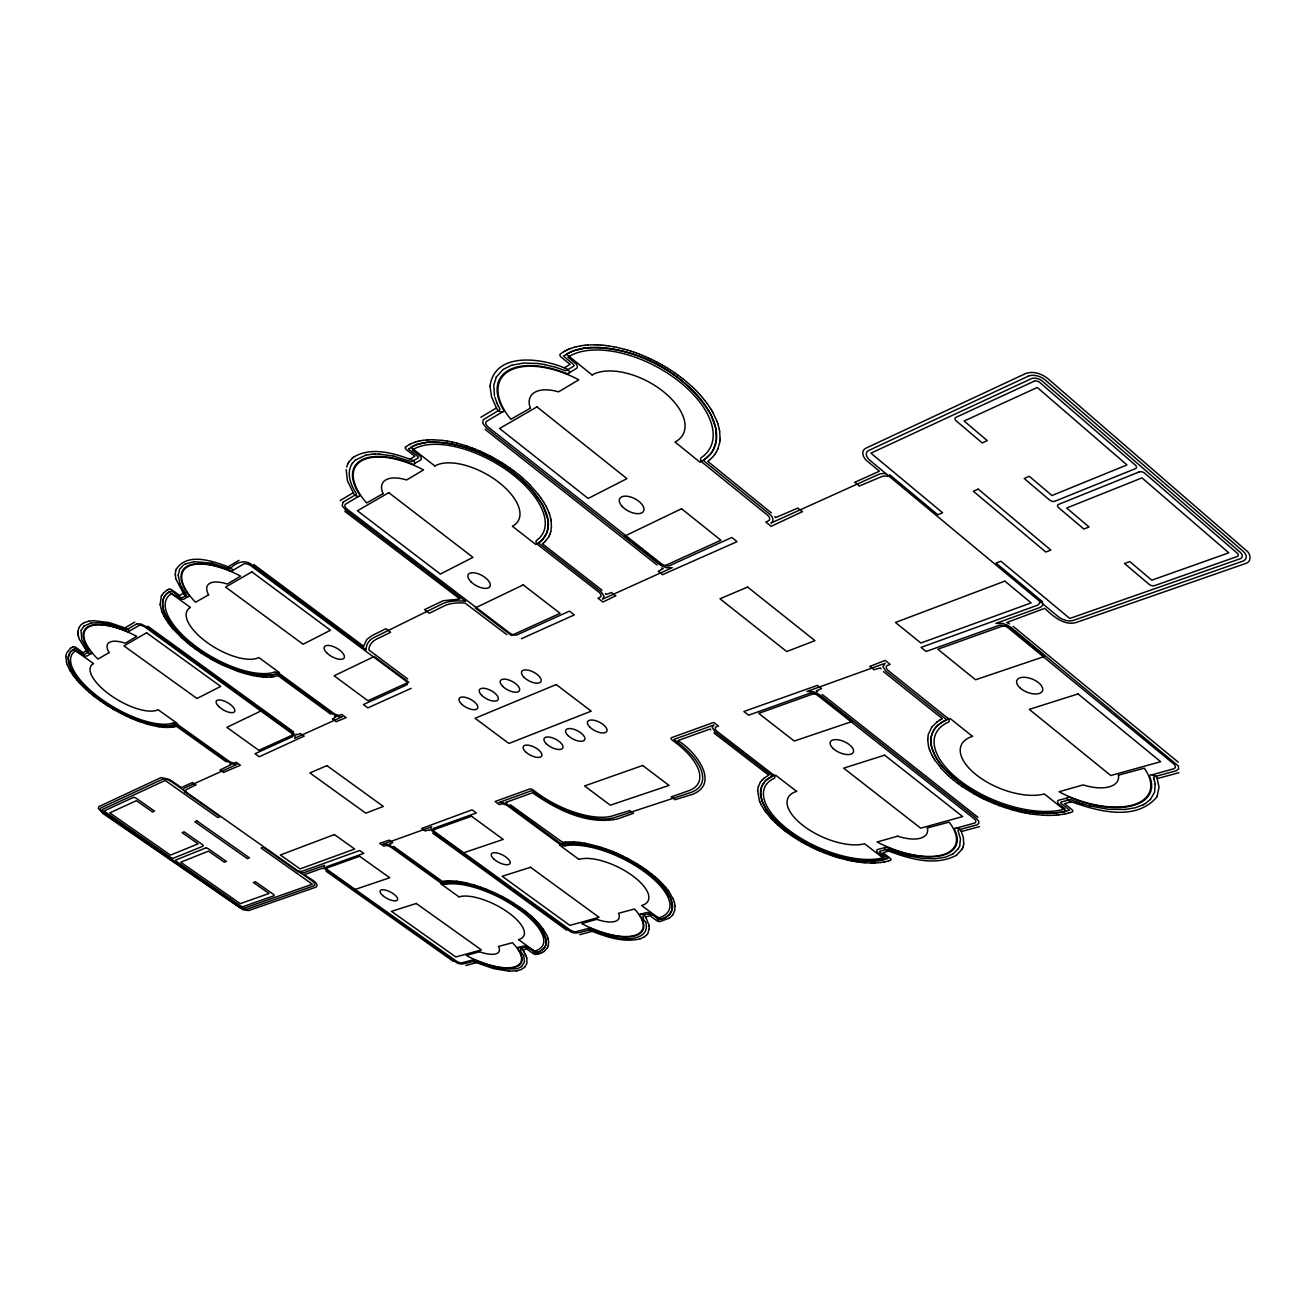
<?xml version="1.0" encoding="UTF-8"?>
<svg xmlns="http://www.w3.org/2000/svg" width="1316" height="1316" viewBox="0 0 1316 1316"><rect width="100%" height="100%" fill="white"/><g stroke="black" fill="none" stroke-linecap="round" stroke-linejoin="round"><path stroke-width="1.5" d="M178.17 575.076L180.111 584.074M175.324 574.204L175.587 571.144M720.082 438.689L719.655 431.385M927.731 739.921L927.764 738.572M178.17 575.076L179.749 569.055L183.73 564.893M548.377 524.673L546.88 532.783L542.587 539.445M551.437 527.305L551.157 521.169M65.833 656.503L66.557 662.606M757.671 791.327L757.72 790.159M649.249 928.899L649.199 926.661M719.951 440.465L720.066 438.787M78.006 631.187L77.957 632.996M927.764 738.49L928.356 734.427M129.281 631.104L139.134 625.429A5.659 2.287 30.7 0 1 145.155 627.189L290.984 732.815A5.527 2.221 29.2 0 1 292.711 736.598L255.008 753.723L259.236 756.766L304.21 736.088A6.021 2.435 29.1 0 1 300.607 733.489L296.659 734.838A5.248 2.106 29.1 0 0 296.413 734.509L296.034 734.081M649.249 928.932L647.702 933.62M551.42 527.387L550.762 531.615M346.19 469.565L347.408 480.702L353.839 493.862A3.553 1.694 30.2 0 0 358.166 496.461A3.553 1.694 30.2 0 0 359.498 494.471A65.685 31.699 29.7 0 1 411.546 463.841A3.685 1.81 30 0 0 414.836 463.15A3.685 1.81 30 0 0 411.497 459.794C393.517 453.082 371.326 446.486 353.593 457.113M963.723 843.967L963.345 837.305L960.927 830.626A3.537 1.629 22.9 0 0 956.798 828.142A3.537 1.629 22.9 0 0 954.561 829.59A63.481 29.1 23.5 0 1 888.267 847.636A3.405 1.53 23.6 0 0 884.648 847.8A3.405 1.53 23.6 0 0 887.329 850.564C908.731 858.641 934.853 866.767 956.469 855.268M757.72 790.094L758.345 786.639M65.849 656.454L66.343 653.822M78.006 631.17L78.861 627.88M716.299 440.893L715.888 428.588L711.101 415.066M719.737 442.192L719.934 440.564M963.723 844L962.934 847.274M232.636 570.47L244.085 563.774A6.087 2.665 30.5 0 1 250.682 565.617L405.328 680.602A5.938 2.566 28.6 0 1 406.924 684.797L363.364 704.586L367.838 707.876L411.234 688.334M716.299 440.909L713.223 450.006M719.72 442.291L717.944 448.707M1043.029 604.044L1042.963 604.324A15.068 8.061 22.2 0 1 1039.311 607.729L995.949 623.356L1003.154 623.406L1010.737 627.173L1178.396 766.011L1178.61 768.774L1176.455 770.699L1154.198 776.785A2.402 1.184 20.6 0 0 1153.589 777.772L1153.951 778.792M548.295 945.53L548.591 942.092M672.147 909.57L671.078 899.338L663.461 887.165M175.604 571.111L175.966 569.696M414.82 463.347L420.61 460.041A5.758 2.846 30 0 0 419.08 455.155L412.385 449.99L413.421 449.332A78.499 38.756 29.2 0 1 509.539 472.164A78.499 38.756 29.2 0 1 536.764 540.267A5.774 2.829 28.2 0 0 538.063 544.873L598.977 592.184A6.629 3.224 27.4 0 1 600.31 597.086L597.974 598.171L602.942 602.037L615.822 595.704A7.238 3.537 27.2 0 1 611.677 592.48L606.051 594.503A6.317 3.076 27.3 0 0 605.788 594.092L605.393 593.549M346.667 467.065L347.687 464.203M928.372 734.344L931.876 726.991M550.746 531.68L549.907 534.28M548.295 945.562L547.423 947.816M672.147 909.586L669.614 914.34M81.099 630.348L81.806 639.872L88.797 652.078L84.191 654.397L75.275 648.377L70.242 652.16L68.235 657.671L70.061 666.85L76.624 677.625M758.378 786.59L760.286 782.395M569.384 372.642L576.359 368.546A6.3 3.422 29.1 0 0 575.092 362.953L567.903 357.195L569.17 356.406A85.853 46.521 28.1 0 1 677.148 379.913A85.853 46.521 28.1 0 1 701.576 457.442A6.3 3.389 26.9 0 0 702.612 462.673L767.606 515.181A7.254 3.849 25.9 0 1 768.643 520.741L765.83 522.041L771.127 526.318L802.48 511.628A7.995 4.293 25.4 0 1 798.039 508.009L775.486 517.665A6.909 3.668 25.8 0 0 775.223 517.204L774.828 516.579M175.966 569.68C187.316 551.437 213.389 561.438 229.543 567.311A3.274 1.431 30.6 0 1 232.652 570.206A3.274 1.431 30.6 0 1 229.938 570.7A58.661 25.037 30.4 0 0 188.731 594.931A3.191 1.332 30.7 0 1 187.777 596.576A3.191 1.332 30.7 0 1 183.911 594.273L176.064 579.353M81.099 630.348L84.043 626.021M959.66 846.04L960.45 838.769L958.064 830.774A2.171 1.003 22.9 0 1 958.492 829.903L977.212 824.787L978.874 823.158L978.676 821.135L975.896 817.845L820.181 695.111L813.321 691.673L806.955 691.476L885.24 663.264L882.937 666.603L885.619 670.88L945.266 718.635A2.303 1.135 23.1 0 1 945.579 720.346L941.253 722.714M962.934 847.29L962.522 848.31M959.66 846.04L958.311 848.754M161.309 596.28L160.124 604.587M472.724 959.94L461.784 962.835A4.984 1.826 27 0 1 456.208 961.009L327.865 870.073A5.083 1.892 28.2 0 1 326.352 866.816L363.726 853.377L359.679 850.498L301.94 871.357A7.534 2.764 28.4 0 1 299.456 871.208L299.275 871.176A2.5 0.921 28.4 0 0 297.992 871.718M549.364 535.546L549.891 534.345M717.911 448.789L716.513 451.701M66.655 652.95L70.488 648.262M1157.159 796.213L1159.034 787.133L1156.912 777.559A3.899 1.925 20.6 0 0 1152.454 774.828A3.899 1.925 20.6 0 0 1149.707 776.506A69.699 34.216 21.4 0 1 1071.142 797.874A3.734 1.793 21.6 0 0 1066.963 798.121L1059.018 800.079A5.79 2.78 21.7 0 0 1059.084 804.158L1065.121 808.945L1063.657 809.356A79.733 38.674 22.3 0 1 961.387 781.72A79.733 38.674 22.3 0 1 948.046 722.287A5.922 2.912 23.1 0 0 947.635 718.01M78.861 627.864L80.704 625.133M962.506 848.327L962.029 849.297M347.687 464.17L348.23 463.117M1157.142 796.229L1156.55 797.381M161.325 596.23L161.753 595.391M548.739 536.764L549.331 535.612M588.466 928.389L575.98 931.712A5.33 2.073 26.3 0 1 569.91 929.787L434.905 831.909A5.428 2.155 27.7 0 1 433.49 828.356L476.326 812.959L472.066 809.834L421.63 828.471A5.856 2.319 27.8 0 1 425.084 830.972L429.246 829.853A5.165 2.04 27.7 0 0 429.477 830.166L429.839 830.577M496.28 377.083L493.73 385.308L494.438 395.524M496.28 377.083L502.942 369.615M348.23 463.084L348.839 462.064M962.012 849.33L956.485 855.252M713.206 450.039L710.541 453.971M1156.534 797.397C1135.001 821.974 1096.409 810.936 1069.711 801.164A3.734 1.793 21.6 0 1 1066.963 798.121M716.48 451.766L714.736 454.481M548.706 536.829L545.449 541.205M547.39 947.865L543.985 951.517M161.786 595.342L163.546 592.957M958.311 848.754L952.965 853.936M348.855 462.048L352.54 457.919M352.31 463.38C345.993 472.74 350.632 484.847 356.175 493.401A2.188 1.036 30.2 0 1 356.11 494.487L343.098 502.169M647.686 933.636L646.386 935.248M760.319 782.346L761.717 780.47M672.69 914.9L674.697 910.721L675.026 905.721M352.326 463.364L355.353 460.09M884.714 847.652L877.904 849.445A5.297 2.369 23.7 0 0 878.348 853.097L884.056 857.456L882.822 857.818A72.873 32.949 24.2 0 1 790.965 831.728A72.873 32.949 24.2 0 1 773.989 778.43A5.412 2.484 24.9 0 0 773.265 774.614M714.687 454.563L712.63 457.08M931.925 726.942L937.124 721.875M672.657 914.949L671.407 916.347M710.525 453.987L704.323 459.629A2.451 1.316 26.9 0 0 704.866 461.719L769.186 513.783C772.031 515.625 775.206 520.988 770.929 523.077L878.545 474.451A15.299 8.488 24.4 0 1 885.553 473.661L886.046 473.727M1150.464 799.355L1154.593 792.117L1155.185 784.155M761.75 780.437L762.54 779.582M765.27 781.079L761.586 786.771L760.566 793.597M1150.464 799.371L1145.43 803.484M669.614 914.357L664.843 917.861L658.033 919.999M712.565 457.145L710.179 459.449M163.579 592.924L166.836 590.292M524.591 967.359L526.926 963.345L526.762 958.13M542.57 539.461L540.58 541.304M544.429 542.192L545.383 541.254M937.732 725.429C931.333 730.939 929.474 740.283 931.975 748.162M646.37 935.265L644.314 936.926M762.589 779.533L764.415 777.904M765.27 781.062L766.142 780.256M524.574 967.375L521.152 969.53M937.749 725.412L941.236 722.731M543.344 543.13L544.38 542.241M81.345 624.541L84.388 622.583M766.142 780.24L767.08 779.467M710.114 459.498L707.728 461.357L771.275 512.829M521.597 966.536L524.492 961.848L523.686 955.432M405.641 446.963L405.542 447.029A3.422 1.694 30.1 0 0 406.545 449.858L414.836 456.29L409.95 459.185M355.369 460.09L365.7 455.188M352.573 457.902L353.56 457.129M84.043 626.021L90.985 623.044M670.634 917.055L669.021 918.239M539.461 542.159L540.563 541.32M543.278 543.179L542.439 543.821L601.988 590.177M521.597 966.536L517.862 968.494M764.464 777.855L768.758 775.19L713.914 732.963M767.08 779.45L771.67 776.67A2.106 0.954 24.9 0 0 771.258 775.124L715.049 731.811L712.186 727.468L713.963 724.984L673.874 739.428L677.74 742.389A66.343 29.643 26.2 0 1 690.456 792.594L615.345 817.318A63.662 27.356 26.8 0 1 535.464 793.318L531.829 790.62L498.879 802.497L503.074 802.628L508.897 805.26L561.093 843.655L568.857 843.523M405.706 446.914L409.49 444.495M340.12 500.557L353.149 492.793M343.065 502.186L342.193 505.657L345.582 509.966L465.535 601.346L463.676 601.116A67.741 30.975 28.1 0 0 441.88 604.06L374.27 637.388A65.027 28.491 28.5 0 0 366.144 648.739L366.161 649.791L252.475 565.222C245.664 559.086 235.975 561.998 230.201 568.726A2.023 0.872 30.6 0 1 228.754 568.611L211.498 563.133M480.834 417.287L496.362 408.042M937.189 721.826L939.772 720.132M539.313 542.241L539.445 542.159A2.237 1.102 28.2 0 0 539.971 544.084L601.001 591.608L604.11 596.329L602.498 599.175L672.262 567.657L666.06 567.706L658.987 564.186L486.13 427.815L482.758 423.127L483.186 419.788L499.587 409.901A2.385 1.234 29.6 0 0 499.751 408.634L498.238 405.805M503.535 369.187L511.694 365.239M70.521 648.229L73.054 646.83M563.478 351.882L560.369 353.988A3.734 2.04 29.3 0 0 561.241 357.228L570.108 364.384L564.251 367.855M543.936 951.55L542.373 952.471M644.297 936.926L640.218 938.802M952.965 853.936L945.464 857.16L935.084 858.789M1145.43 803.5L1142.979 804.866M668.972 918.255L660.023 921.529M86.214 650.778L83.105 652.621L76.344 647.785A2.731 1.069 30.9 0 0 73.268 646.748L73.104 646.798M125.053 627.798L134.775 622.09M183.237 593.368L179.634 595.49L172.347 590.16A2.928 1.234 30.8 0 0 169.122 589.14L169.024 589.173M228.178 566.768L239.002 560.353M136.634 623.916L126.698 629.673L112.173 624.837M502.219 412.089L486.459 421.4A7.074 3.652 29.5 0 0 488.154 427.042L661.339 563.709A6.893 3.471 26.8 0 0 669.285 565.798L731.811 537.471L737.042 541.666L662.359 574.747A7.402 3.701 26.9 0 0 658.132 571.424L663.198 568.594A6.531 3.29 26.8 0 1 662.59 568.331L661.767 567.936M208.602 594.865L195.541 602.251A57.904 24.708 30.4 0 1 187.546 566.801A57.904 24.708 30.4 0 1 240.581 576.095L227.257 584.057A29.626 12.634 30.4 0 0 208.635 594.881M530.381 408.174L510.805 419.278A70.735 37.44 28.9 0 1 508.93 371.079A70.735 37.44 28.9 0 1 578.793 379.814L558.51 391.855A36.174 19.148 28.9 0 0 530.414 408.174M563.561 351.816L565.107 350.944M166.885 590.275L168.876 589.239M939.838 720.082L941.22 719.326M184.553 564.383L185.424 563.922M565.189 350.895L566.818 350.089M409.556 444.446L410.921 443.772M941.285 719.276L942.404 718.733L883.48 671.604M1142.962 804.882L1135.001 807.81L1125.509 809.422M185.424 563.922L194.209 561.669M136.65 623.899L140.993 623.981L146.734 626.877L291.807 731.959L295.294 735.726L294.669 738.276L342.44 716.694L338.459 716.694L332.685 714.078L278.005 674.203L267.049 675.338L255.715 674.549M542.324 952.504L540.531 953.278M566.9 350.04L568.594 349.283M84.405 622.567L88.929 621.168M410.987 443.739L413.981 442.521M521.136 969.53L517.468 970.632M568.677 349.234L570.437 348.543M416.415 444.66L408.305 448.986L417.304 456.027A2.27 1.119 30 0 1 417.978 458.017L412.105 461.472A2.27 1.119 30 0 1 410.395 461.373L393.484 456.093M521.366 638.721L574.352 614.901L569.45 611.117L516.777 634.97A6.333 2.928 28 0 1 509.637 632.98L347.243 509.276A6.498 3.06 30.2 0 1 345.351 504.291L358.429 496.477M383.186 844.198L431.648 826.728L430.71 829.031L433.984 832.65L568.117 929.869C577.263 938.802 588.729 924.786 598.27 932.485M570.535 348.51L574.352 347.26M540.481 953.294L538.474 953.935M414.063 442.489L415.609 441.979M979.548 826.596L961.354 831.548M416.432 444.66L426.762 442.406M888.843 860.796L890.225 860.335M1178.939 772.689L1157.307 778.579M1070.221 812.597L1072.211 811.939A3.438 1.645 21.6 0 0 1071.931 809.636L1064.496 803.665L1071.323 801.822M511.71 365.239L523.784 363.019L538.014 363.512M640.201 938.802C623.537 942.93 606.331 936.959 590.95 930.823A2.912 1.135 26.2 0 1 588.449 928.504A2.912 1.135 26.2 0 1 591.229 928.438A53.956 21.484 26.2 0 0 639.905 915.212A2.994 1.201 25.8 0 1 641.385 914.077A2.994 1.201 25.8 0 1 644.972 916.183L646.32 918.403M888.761 860.828L885.734 861.635M415.708 441.946L417.32 441.485M1068.411 813.124L1070.122 812.63M383.203 844.198L386.953 844.362L392.332 846.83L442.308 882.608L455.994 882.543L471.177 885.355M897.578 836.186L877.147 841.993A62.658 28.722 23.5 0 0 942.256 854.89A62.658 28.722 23.5 0 0 949.099 822.122L927.352 827.961M1118.501 775.14L1144.311 768.199A68.81 33.772 21.4 0 1 1132.418 805.079A68.81 33.772 21.4 0 1 1059.035 791.755L1083.216 784.895A35.203 17.273 21.4 0 0 1118.452 775.124M517.04 968.74L502.86 969.234M465.864 965.5L476.293 962.67M522.847 950.086L526.811 949.017L532.98 953.442A2.583 0.971 26.5 0 0 535.957 954.462M592.2 931.35L579.797 934.673M645.449 916.939L650.005 915.722L656.503 920.493A2.764 1.119 25.6 0 0 659.727 921.562M888.793 851.156L883.02 852.735L890.06 858.164A3.125 1.398 23.6 0 1 890.521 860.236M574.467 347.227L576.424 346.717M1064.233 811.692L1069.579 810.146L1061.469 803.648A2.287 1.102 21.7 0 1 1061.387 801.97L1069.595 799.75A2.303 1.102 21.6 0 1 1071.586 799.996L1076.537 801.872M1066.552 813.584L1068.312 813.14M417.402 441.469L419.08 441.057M537.372 954.199L538.425 953.952M365.716 455.188L372.494 454.168M576.523 346.684L580.734 345.828M1064.216 811.692C1019.275 818.338 971.405 798.549 941.253 765.188M1064.628 813.995L1066.453 813.601M884.089 861.964L885.652 861.651M419.179 441.041L422.798 440.383M534.329 953.014C540.695 952.422 547.505 947.273 546.124 940.216M536.221 954.429L537.306 954.215M517.451 970.632L516.431 970.813M91.001 623.044L99.144 622.616L109.08 624.064M1062.654 814.341L1064.529 814.012M173.465 727.041L176.558 726.366L226.286 761.865M88.962 621.168L93.847 620.675M884.007 861.996L880.651 862.523M562.623 842.355L510.279 804.718M534.197 953.031C530.973 945.678 513.635 945.151 523.686 955.432M580.85 345.795L582.988 345.483M273.234 676.737L278.087 675.7L330.694 714.16M585.094 348.033L573.052 350.944L563.445 356.077L572.97 364.006A2.484 1.349 29.1 0 1 573.562 366.276L566.505 370.438A2.484 1.349 29.2 0 1 564.564 370.372L555.928 367.394M1062.538 814.374L1058.541 814.917M516.398 970.813L509.259 971.159M172.248 727.205L173.399 727.057M562.689 842.339L565.551 841.993M422.897 440.366L426.746 439.955M583.103 345.466L585.291 345.203M585.11 348.033C634.575 344.792 686.097 372.28 711.084 415.05M271.803 676.901L273.152 676.737M880.568 862.523L875.14 862.967M172.182 727.222L166.885 727.452M1056.403 815.114L1058.426 814.917M426.779 442.39C466.325 440.695 504.571 461.159 531.351 489.289M1125.493 809.439L1108.533 809.291L1089.928 805.984M585.423 345.187L587.66 345.006M194.225 561.669L211.481 563.133M270.323 677.016L271.721 676.901M565.617 841.993L573.71 841.895M1054.231 815.262L1056.287 815.114M372.494 454.168L374.961 454.053M167.905 725.823L176.541 725.1L228.079 761.816L233.425 764.267L236.995 764.349L184.47 788.07A10.232 3.783 29.4 0 0 183.549 790.077L183.598 790.242M426.845 439.939L428.786 439.824M447.078 880.832L442.225 881.325L393.533 846.369M587.791 344.989L595.079 344.808M270.257 677.016L267.247 677.115M1054.116 815.262L1049.74 815.394M568.874 843.523L573.579 843.474M934.245 858.822L922.845 858.427L909.372 856.124M428.901 439.824L433.063 439.758M167.889 725.823L154.745 724.672M873.199 863.033L875.025 862.983M447.144 880.815L449.957 880.782M374.961 454.053L379.271 454.102M93.88 620.675L109.162 622.567L126.303 628.324A3.06 1.217 30.8 0 1 129.264 630.956A3.06 1.217 30.8 0 1 126.862 631.351A54.663 21.582 30.6 0 0 91.265 652.292A2.977 1.151 30.9 0 1 90.508 653.739A2.977 1.151 30.9 0 1 86.889 651.617L79.338 639.198M871.225 863.049L873.1 863.033M1047.421 815.394L1049.609 815.394M265.635 677.082L267.164 677.115M188.007 596.592L183.878 599.109A4.951 2.073 30.7 0 1 178.071 597.448L171.508 593.68A67.182 28.031 30.2 0 0 194.521 645.399A67.182 28.031 30.2 0 0 274.172 672.229M871.126 863.033L865.073 862.786M433.178 439.758L442.127 440.366M1047.306 815.377L1042.7 815.213M595.21 344.808L597.645 344.874M450.023 880.799L456.208 881.21M165.438 727.403L166.803 727.452M90.705 653.756L87.136 655.944A4.606 1.793 30.9 0 1 81.806 654.348L75.67 650.844A62.691 24.247 30.4 0 0 99.473 697.71A62.691 24.247 30.4 0 0 172.807 723.175M573.595 843.474L575.224 843.54M263.99 677.016L265.552 677.082M509.226 971.159L493.681 968.658L475.142 962.177A2.714 1.003 26.9 0 1 472.707 960.038A2.714 1.003 26.9 0 1 475.208 960.006A50.386 18.786 27 0 0 517.747 948.441A2.796 1.053 26.6 0 1 518.981 947.421A2.796 1.053 26.6 0 1 522.353 949.395L524.031 951.929M379.288 454.102L393.468 456.093M597.777 344.891L600.26 345.022M1152.109 774.779L1173.757 768.791A7.271 3.619 20.4 0 0 1173.79 763.971L1007.875 627.617A7.37 3.849 22.5 0 0 999.041 625.33L926.069 651.486L921.035 647.406L1037.37 605.278A11.301 6.054 22.2 0 0 1039.426 602.991L1039.459 602.827A3.783 2.023 22 0 1 1042.617 601.807L996.048 563.084L1000.884 561.208L1069.776 618.471L1240.363 558.691A8.192 4.622 19.2 0 0 1240.593 552.654L1041.877 380.752A8.34 4.984 22.5 0 0 1031.793 378.482L870.912 453.165L942.618 512.763L937.864 514.77L889.649 474.731A3.833 2.139 24.5 0 1 886.869 476.178L886.556 476.129A11.466 6.366 24.4 0 0 882.016 476.458L859.167 486.098A8.192 4.491 24.9 0 0 854.643 482.363L879.401 471.194L867.853 461.62C863.592 458.873 859.874 450.895 866.043 448.114L1025.411 373.645C1033.027 370.668 1041.861 373.728 1047.931 378.712L1245.841 550.137C1250.874 553.181 1252.141 561.998 1245.281 563.61L1075.879 622.583C1063.756 625.857 1052.652 615.839 1044.69 608.337L1006.691 622.55A7.024 3.685 22.5 0 1 1007.365 622.83L1008.237 623.241M165.355 727.403L162.411 727.172M573.809 841.895L579.139 842.372M575.256 843.54L599.701 848.195M262.295 676.901L263.907 677M1042.568 815.196L1032.879 814.226M956.485 828.093L974.679 823.043A6.596 3.076 22.8 0 0 974.235 818.766L817.697 695.424A6.695 3.241 24.7 0 0 809.817 693.252L748.623 715.197L743.869 711.495L817.581 685.323A7.32 3.586 24.6 0 0 821.628 688.515L816.2 690.933A6.383 3.093 24.7 0 1 816.808 691.196L817.614 691.574M600.392 345.022L602.909 345.236M862.934 862.605L864.957 862.77M262.213 676.885L258.808 676.523M641.139 914.044L646.452 912.531A4.672 1.892 25.7 0 1 652.308 914.406L658.461 917.926A64.698 26.336 26.1 0 0 647.225 873.824A64.698 26.336 26.1 0 0 565.206 845.793M603.041 345.253L605.59 345.516M862.835 862.589L858.608 862.095M162.329 727.172L159.252 726.794M518.767 947.388L523.39 946.072A4.359 1.645 26.6 0 1 528.769 947.849L534.526 951.123A60.322 22.964 27 0 0 521.07 910.837A60.322 22.964 27 0 0 445.68 884.336A4.442 1.711 27.4 0 1 440.317 882.592L391.346 847.438A5.264 2.04 27.9 0 0 385.489 845.596L383.811 846.172L379.732 843.243L389.355 840.134A5.758 2.237 27.9 0 0 392.76 842.585L389.47 844.132A5.017 1.941 27.9 0 1 389.947 844.346L390.572 844.642M456.307 881.21L457.886 881.407M605.738 345.532L608.305 345.878M538.03 363.512L539.099 363.644M442.258 440.383L446.897 441.041M579.237 842.372L584.88 843.227M502.844 969.234L498.139 968.477M539.116 363.644L544.577 364.548M257.015 676.26L258.709 676.506M856.387 861.783L858.493 862.079M457.968 881.424L461.307 881.934M1030.346 813.847L1032.731 814.209M608.453 345.894L613.832 346.782M157.624 726.531L159.17 726.777M255.699 674.549L250.353 673.545M854.15 861.404L856.272 861.75M256.916 676.243L253.33 675.618M1030.214 813.831L1025.246 812.959M447.029 441.057L449.332 441.469M157.525 726.514L152.524 725.494M851.896 860.993L854.035 861.388M461.406 881.95L464.861 882.625M584.978 843.243L586.854 843.605M614.523 937.124C625.659 940.578 650.778 939.969 645.745 922.335M449.463 441.485L451.799 441.962M498.122 968.477L490.934 966.767M613.98 346.815L616.645 347.342M544.594 364.565L555.911 367.378M849.61 860.532L851.781 860.977M154.729 724.672L151.455 723.981M1022.68 812.433L1025.115 812.926M614.506 937.107L609.785 936.038M251.438 675.223L253.231 675.601M586.969 843.622L599.208 846.731M847.323 860.039L849.494 860.516M451.931 441.979L454.283 442.505M1020.097 811.857L1022.548 812.4M464.959 882.658L466.686 883.036M616.793 347.375L622.303 348.674M248.51 673.134L250.336 673.545M251.34 675.207L243.641 673.216M109.096 624.08L112.173 624.82M909.356 856.124L902.398 854.281M844.411 857.851L869.58 861.256L888.037 858.608L880.371 852.669A2.089 0.938 23.7 0 1 880.141 851.172L887.099 849.281A2.106 0.938 23.6 0 1 888.859 849.527L894.354 851.649M847.191 860.006L840.348 858.262M1019.966 811.824L1014.899 810.574M466.785 883.052L472.296 884.484M454.415 442.538L456.8 443.114M151.439 723.965L142.819 721.563M152.442 725.478L149.004 724.606M300.196 872.524L300.492 872.59A10.051 3.685 28.4 0 0 304.259 872.64L324.575 865.319L323.901 867.392L327.092 870.731L454.596 961.075C462.574 969.185 472.707 956.946 481.047 963.493M246.651 672.673L248.494 673.134M844.378 857.835C816.71 850.58 789.666 836.992 770.65 815.213M609.769 936.038L601.609 933.636M1089.911 805.968L1083.233 804.092M456.932 443.147L461.883 444.512M622.452 348.707L625.166 349.431M246.635 672.657L233.096 668.298M1012.3 809.85L1014.768 810.524M471.21 885.372L476.688 886.968M147.195 724.113L148.905 724.59M490.934 966.75L481.064 963.493M625.314 349.48L628.028 350.253M837.996 857.588L840.217 858.229M472.395 884.5L474.204 885.026M1012.152 809.817L1007.069 808.287M902.381 854.281L895.373 852.011M147.112 724.08L139.809 721.711M462.015 444.545L467.015 446.124M243.526 673.183L237.587 671.259M835.66 856.88L837.881 857.555M474.303 885.059L480.027 886.918M628.176 350.303L630.907 351.158M1082.114 803.747L1083.216 804.092M599.323 846.764L601.33 847.405M599.734 848.211L601.741 848.836M1082.097 803.747L1078.775 802.661M833.291 856.124L835.528 856.831M476.705 886.968L480.422 888.201M1004.47 807.432L1006.937 808.238M601.445 847.438L605.59 848.836M601.757 848.853L607.893 850.975M631.055 351.207L633.786 352.112M142.802 721.546L131.913 717.467M601.593 933.636L598.27 932.485M830.939 855.318L833.176 856.074M1004.338 807.382L999.288 805.606M467.147 446.173L472.197 447.966M1078.758 802.645L1076.554 801.888M633.934 352.162L636.664 353.132M828.587 854.479L830.824 855.285M480.126 886.951L482.001 887.626M480.455 888.218L497.514 895.341M894.37 851.649L895.357 851.995M237.472 671.226L223.111 665.337M605.705 848.886L609.884 850.432M137.917 721.02L139.71 721.661M828.471 854.446L823.898 852.702M482.1 887.658L485.949 889.123M636.829 353.181L639.56 354.218M999.14 805.557L994.139 803.599M607.926 850.975L612.022 852.571M136.025 720.28L137.818 720.971M472.329 448.016L474.78 448.97M233.08 668.298L227.142 665.863M609.999 850.481L612.039 851.288M639.708 354.267L642.422 355.353M135.926 720.247L132.192 718.717M486.048 889.155L491.904 891.606M823.767 852.653L819.226 850.778M474.928 449.036L479.978 451.141M612.154 851.337L614.194 852.176M612.039 852.587L614.079 853.41M994.008 803.55L989.056 801.444M642.586 355.419L645.301 356.554M614.309 852.209L616.332 853.081M614.111 853.426L616.135 854.298M130.07 716.661L131.896 717.45M130.268 717.894L132.094 718.684M816.907 849.758L819.111 850.712M645.449 356.62L648.146 357.804M227.109 665.847L215.199 660.056M616.447 853.13L618.471 854.035M616.168 854.314L618.191 855.203M480.11 451.191L485.127 453.494M128.211 715.838L130.037 716.644M130.169 717.845L126.418 716.134M492.003 891.656L493.878 892.495M986.539 800.309L988.925 801.395M814.62 848.705L816.792 849.692M618.586 854.084L620.609 855.022M618.224 855.219L639.74 866.981L658.707 882.016M648.295 357.886L650.992 359.12M126.352 714.966L128.195 715.822M493.994 892.544L495.869 893.416M984.055 799.141L986.408 800.26M812.334 847.619L814.489 848.639M334.642 716.546L335.3 716.858A5.396 2.237 28.9 0 0 335.81 717.088L332.438 719.062A6.119 2.517 28.9 0 1 336.09 721.727L346.141 717.648L341.716 714.407L339.939 715.18A5.692 2.352 29 0 1 333.688 713.321L279.897 673.973A4.836 2.007 29.6 0 0 274.304 672.147M620.724 855.071L622.731 856.025M221.039 664.35L223.013 665.287M507.104 802.875L506.43 802.563A5.379 2.237 27.2 0 0 505.92 802.332L532.552 792.775C556.75 809.751 587.199 825.198 617.517 818.947L633.539 813.288A6.399 2.747 26.1 0 1 629.887 810.557L613.19 815.673A60.766 26.106 26.8 0 1 536.862 792.758L533.293 790.094A2.879 1.217 27.1 0 0 529.641 789.008L495.096 801.493L499.406 804.668L501.347 803.994A5.659 2.336 27.2 0 1 507.729 805.935L559.349 843.934A4.754 1.958 26.6 0 0 565.041 845.859M229.987 764.07L230.613 764.366A5.05 1.941 29.4 0 0 231.073 764.58L220.002 770.024A5.692 2.155 29.4 0 1 223.44 772.476L240.4 765.254L236.206 762.26L234.676 762.918A5.313 2.04 29.4 0 1 228.935 761.158L178.055 724.836A4.524 1.744 29.9 0 0 172.922 723.093M126.336 714.966L118.95 711.249M126.32 716.085L122.552 714.259M495.968 893.465L497.826 894.354M651.14 359.202L653.805 360.502M485.259 453.559L490.243 456.043M981.588 797.94L983.924 799.075M810.064 846.501L812.202 847.57M622.846 856.074L626.926 858.131M218.966 663.33L220.94 664.3M497.941 894.403L501.741 896.328M497.53 895.357L501.264 897.232M653.953 360.568L656.618 361.916M979.153 796.706L981.456 797.874M807.827 845.365L809.949 846.451M216.91 662.277L218.867 663.28M120.628 713.272L122.454 714.193M805.606 844.198L807.711 845.3M627.041 858.197L628.999 859.233M214.853 661.191L216.795 662.211M501.84 896.377L503.683 897.347M501.281 897.249L526.532 913.682M120.529 713.223L114.903 710.146M1008.665 623.455L1009.504 623.916M490.375 456.109L492.776 457.392M979.038 796.624L974.383 794.124M656.75 361.999L659.382 363.397M503.781 897.397L507.499 899.453M117.124 710.245L118.933 711.232M629.114 859.299L635.102 862.671M215.166 660.04L199.9 650.762L186.23 640.218M212.797 660.073L214.738 661.125M803.418 842.997L805.491 844.132M492.908 457.458L500.228 461.669M659.53 363.479L662.129 364.91M117.091 710.229L106.349 703.764M210.774 658.921L212.699 660.007M801.263 841.763L803.303 842.931M974.268 794.058L963.115 787.165M113.012 709.061L114.805 710.097M662.277 364.993L664.843 366.49M507.598 899.502L509.374 900.539M210.659 658.872L204.77 655.335M799.125 840.513L801.148 841.697M112.913 709.011L107.418 705.656M509.473 900.605L511.233 901.641M635.2 862.737L637.076 863.855M664.991 366.572L667.525 368.102M799.009 840.447L792.923 836.614M511.332 901.707L513.059 902.76M500.36 461.735L502.646 463.166M637.174 863.921L640.941 866.29M667.656 368.2L670.173 369.78M513.158 902.825L520.1 907.415M204.654 655.269L200.855 652.818M502.778 463.248L505.048 464.696M105.593 704.471L107.32 705.59M670.305 369.862L675.322 373.218M641.04 866.356L642.817 867.54M106.333 703.747L101.217 700.26M103.783 703.287L105.494 704.422M505.18 464.778L509.736 467.887M790.949 835.265L792.824 836.548M200.756 652.752L195.179 648.87M103.701 703.221L100.246 700.836M642.915 867.606L644.659 868.807M960.993 785.701L962.999 787.1M790.834 835.199L787.083 832.535M657.852 919.999C654.891 912.087 636.006 911.593 645.745 922.335M644.758 868.873L646.469 870.073M298.008 871.751L263.184 847.191L261.029 848.03L312.369 884.22L244.743 907.991A4.771 1.661 28.6 0 1 239.561 906.28L104.638 812.531A4.886 1.711 29.8 0 1 102.796 809.324L165.191 780.437L217.913 817.614L220.002 816.726L184.421 791.623A2.55 0.938 29.5 0 0 185.836 791.113A7.666 2.846 29.4 0 1 186.23 789.666L195.985 784.83A5.593 2.089 29.5 0 1 192.597 782.444L181.444 787.527L169.402 779.417L161.095 777.542L99.045 806.511L98.289 808.32L103.158 813.65L242.966 909.767L248.724 910.557L315.972 887.148C322.124 881.967 298.962 874.663 306.217 874.021L322.634 868.132A4.82 1.793 28.3 0 0 322.864 868.412L323.21 868.79M325.99 871.159L453.395 961.404M675.453 373.316L677.839 375.011M520.182 907.481L521.778 908.599M509.851 467.97L512.023 469.516M958.92 784.221L960.877 785.636M101.184 700.244L90.179 691.64M100.148 700.77L96.808 698.335M506.808 634.657L465.091 603.106A64.714 29.577 28.1 0 0 444.265 605.919L429.312 613.256L424.525 609.621L443.179 600.738L459.975 599.027L344.808 511.381M147.853 626.219L293.682 731.926M432.734 833.143L566.752 930.248M646.567 870.139L651.65 873.972M521.86 908.665L523.406 909.8M195.081 648.804L191.544 646.156M677.97 375.109L680.29 376.82M512.138 469.598L514.26 471.177M253.758 564.465L363.677 646.255L366.802 639.461L371.935 635.628L385.933 628.703L390.655 632.239L376.656 639.115A62.115 27.208 28.5 0 0 368.842 649.94L407.664 678.974M956.897 782.707L958.805 784.139M785.224 831.136L786.984 832.452M523.505 909.866L525.018 911.017M95.13 697.052L96.726 698.27M680.421 376.919L682.708 378.679M514.375 471.276L518.586 474.582M773.183 774.63L717.006 731.318A6.383 2.961 25.6 0 1 716.003 726.942L718.404 726.054L713.7 722.418L671.555 737.667A3.125 1.415 26 0 0 672.18 740.053L675.963 742.948A63.316 28.294 26.2 0 1 688.169 790.9L671.176 796.92A6.514 2.862 25.8 0 1 674.878 799.717L692.693 794.288C720.905 783.102 694.256 749.988 677.905 740.595L710.179 728.998A6.054 2.813 25.6 0 0 710.41 729.377L710.772 729.87M956.798 782.625L953.014 779.648M783.415 829.738L785.126 831.07M189.784 644.774L191.462 646.09M525.1 911.083L526.581 912.235M93.485 695.769L95.048 696.986M822.155 694.404L977.936 817.252M485.209 429.51L657.079 565.008M682.823 378.778L687.347 382.479M783.316 829.656L778.266 825.428M188.056 643.376L189.685 644.708M91.873 694.47L93.403 695.703M651.733 874.054L654.875 876.62M526.663 912.301L528.094 913.468M1013.155 626.367L1178.248 762.194M947.536 718.026L888.004 670.354A6.975 3.487 23.8 0 1 887.329 665.435L890.175 664.383L885.191 660.385L869.712 666.472A7.485 3.734 24.1 0 1 873.824 669.762L880.42 667.886A6.613 3.306 23.9 0 0 880.651 668.298L881.013 668.857M91.791 694.404L88.764 691.854M518.701 474.681L520.692 476.326M187.958 643.31L181.509 637.684M528.177 913.534L529.575 914.686M526.565 913.699L531.927 918.42M951.155 778.085L952.916 779.565M520.791 476.425L522.732 478.086M529.641 914.752L531.006 915.92M654.957 876.703L656.404 877.953M687.462 382.594L691.755 386.394M949.346 776.506L951.057 778.003M88.748 690.374L90.162 691.624M88.682 691.788L85.787 689.222M186.214 640.201L177.578 631.894M522.83 478.169L526.647 481.656M531.072 915.985L532.388 917.153M656.487 878.035L657.901 879.302M778.184 825.346L775.108 822.516M88.715 690.357L76.641 677.658M947.619 774.91L949.264 776.424M532.454 917.219L533.72 918.387M657.967 879.368L659.332 880.634M85.721 689.156L82.99 686.557M181.427 637.618L173.054 628.982M691.871 386.493L693.861 388.385M945.941 773.315L947.52 774.828M533.786 918.453L535.003 919.621M531.944 918.436L541.912 930.001L546.124 940.216M526.745 481.755L528.522 483.465M659.398 880.7L660.714 881.967M775.025 822.434L772.163 819.572M693.96 388.5L695.901 390.391M945.859 773.232L941.302 768.462M535.069 919.687L536.237 920.855M82.924 686.491L79.124 682.576M528.621 483.564L530.332 485.275M660.78 882.049L663.297 884.648M658.724 882.033L661.191 884.582M696 390.507L697.858 392.431M536.303 920.92L537.422 922.088M530.414 485.374L538.376 494.503M770.798 818.091L772.097 819.49M697.957 392.53L699.75 394.471M537.471 922.154L538.54 923.306M177.561 631.877L169.698 622.188L164.599 612.943M661.208 884.615L663.445 887.148M663.363 884.714L665.649 887.313M79.059 682.51L76.789 679.928M770.715 818.009L765.912 812.186M699.849 394.586L701.576 396.527M538.606 923.371L539.609 924.523M531.368 489.305L542.768 505.18L548.065 520.116M941.22 768.38L934.969 760.303M171.837 627.535L172.988 628.916M701.675 396.642L703.32 398.6M539.675 924.589L543.327 929.293M76.723 679.862L73.663 676.013M665.715 887.379L667.771 889.945M170.652 626.087L171.771 627.469M770.633 815.196L766.471 809.554M703.402 398.715L704.981 400.689M169.534 624.656L170.587 626.021M941.236 765.155L935.906 757.358M705.063 400.788L706.577 402.762M538.458 494.602L541.106 498.188M168.464 623.208L169.468 624.574M667.821 890.011L668.725 891.245M72.725 674.713L73.614 675.93M706.659 402.877L709.489 406.94M764.859 810.722L765.846 812.104M185.161 593.023L185.836 593.944A1.958 0.823 30.7 0 1 185.885 594.865C179.223 604.209 173.679 585.587 167.477 593.154C161.358 597.76 161.753 606.577 164.599 612.927M168.415 623.142L165.635 618.964M185.161 593.006L181.773 587.578M668.775 891.327L673.101 898.812M72.676 674.647L70.258 670.913M541.172 498.287L543.524 501.873M763.872 809.241L764.81 810.64M543.376 929.359L546.634 934.952M709.571 407.055L710.837 409.029M933.932 758.674L934.919 760.22M766.455 809.537L762.227 801.296L760.664 794.848M763.823 809.175L761.322 804.899M710.903 409.144L712.088 411.118M543.59 501.972L545.646 505.525M932.962 757.062L933.883 758.592M524.048 951.962L525.38 954.396M164.813 617.566L165.586 618.898M69.551 669.68L70.225 670.847M712.153 411.234L713.239 413.208M164.056 616.201L164.763 617.5M932.09 755.433L932.912 756.98M646.32 918.42L648.969 925.197M935.89 757.325L931.975 748.179M69.518 669.614L67.313 664.909M181.773 587.561L180.111 584.074M545.696 505.624L546.584 507.334M713.305 413.306L717.006 421.416M164.007 616.118L162.723 613.486M932.041 755.351L929.902 750.646M761.29 804.833L759.99 802.053M498.221 405.789L497.103 403.387M546.634 507.417L547.44 509.111M525.397 954.429L526.005 955.827M547.489 509.21L548.92 512.648M546.65 935.018L547.505 937.091M497.103 403.37L494.832 397.07M162.148 612.154L162.691 613.404M673.134 898.861L674.384 902.332M759.431 800.654L759.957 801.987M526.022 955.844L526.499 957.209M161.638 610.854L162.115 612.088M79.338 639.165L78.499 636.516M929.343 749.067L929.869 750.564M67.297 664.86L66.573 662.655M717.055 421.531L717.714 423.439M548.953 512.746L549.529 514.375M759.414 800.589L757.671 791.393M161.621 610.772L160.141 604.653M547.538 937.14L547.851 938.127M1153.967 778.809L1155.185 784.139M717.763 423.538L718.339 425.43M549.562 514.474L550.499 517.78M929.31 748.985L928.471 745.975M526.515 957.226L526.762 958.097M547.867 938.176L548.13 939.147M718.371 425.545L719.309 429.361M674.401 902.398L675.026 905.671M78.483 636.5L78.269 635.496M175.9 578.727L175.423 575.882M550.532 517.879L550.878 519.442M548.147 939.196L548.591 942.042M928.454 745.892L927.731 740.003M648.985 925.214L649.199 926.628M78.253 635.464L78.039 633.999M719.326 429.46L719.638 431.286M550.894 519.54L551.157 521.087M548.065 520.133L548.377 524.656M78.039 633.967L77.957 633.029M175.423 575.849L175.324 574.237M760.566 793.614L760.664 794.831M927.303 827.945A32.061 14.69 23.5 0 1 897.578 836.154M490.029 386.164L491.575 396.906L497.053 409.243A3.882 2.023 29.5 0 0 501.725 412.089A3.882 2.023 29.5 0 0 503.436 409.769A71.656 37.934 28.9 0 1 565.65 373.168A4.03 2.171 29.1 0 0 569.466 372.28A4.03 2.171 29.1 0 0 565.962 368.529C542.587 358.149 494.717 351.027 490.029 386.131M109.146 652.588L97.943 659.086A53.956 21.303 30.6 0 1 88.534 627.09A53.956 21.303 30.6 0 1 136.732 636.368L125.25 643.228A27.603 10.906 30.6 0 0 109.162 652.588M383.088 493.632L366.654 502.942A64.846 31.288 29.7 0 1 361.604 460.797A64.846 31.288 29.7 0 1 423.538 469.911L406.628 479.978A33.163 16.006 29.7 0 0 383.12 493.648M146.602 632.799L123.951 645.909L197.022 698.5L220.677 686.409L146.602 632.799M251.866 571.868L225.595 587.084L303.075 644.264L330.464 630.249L251.866 571.868M388.763 492.645L357.409 510.789L440.35 574.056L472.97 557.359L388.763 492.645M536.944 406.874L499.587 428.506L588.137 498.468L626.926 478.629L536.944 406.874M261.571 710.673L226.862 727.353L258.841 750.334L294.159 734.279L261.571 710.673M374.238 656.503L334.099 675.799L367.937 700.737L408.766 682.165L374.238 656.503M523.192 584.896L475.257 607.943L511.43 635.48L560.123 613.338L523.192 584.896M681.556 508.749L624.623 536.122L663.149 566.505L720.921 540.234L681.556 508.749M162.756 779.121L101.003 807.86A7.337 2.583 29.8 0 0 104.079 813.222L238.18 906.379A7.172 2.5 28.6 0 0 246.832 909.241L314.014 885.767A7.485 2.731 28.3 0 0 311.481 880.47L171.903 782A7.666 2.829 29.6 0 0 162.756 779.121M1028.322 376.179L868.823 450.417A11.581 6.498 24.7 0 0 870.172 460.551L1058.064 616.53A11.351 6.054 21.7 0 0 1073.28 620.428L1242.567 561.258A12.305 6.925 19.2 0 0 1242.962 551.157L1045.2 379.979A12.518 7.485 22.5 0 0 1028.322 376.179M133.377 797.43L104.918 810.59A2.451 0.855 29.8 0 0 105.938 812.367L170.488 857.242A2.418 0.839 29.2 0 0 173.383 858.18L203.026 846.172A2.468 0.888 29.1 0 0 202.088 844.395L184.125 831.827L182.134 832.666L198.107 843.852L170.504 855.12L109.754 812.877L136.387 800.671L152.574 811.988L154.531 811.117L136.338 798.384A2.5 0.905 29.7 0 0 133.377 797.43M1034.146 381.212L955.926 417.353A4.014 2.336 23.6 0 0 956.255 420.923L982.18 442.9L987.263 440.63L964.135 421.021L1037.271 387.48L1126.973 464.926L1051.961 495.523L1029.309 476.31L1024.161 478.465L1049.543 499.981A3.981 2.254 22 0 0 1054.889 501.264L1135.395 468.677A4.129 2.402 20.8 0 0 1135.346 465.107L1039.772 382.479A4.178 2.5 22.5 0 0 1034.146 381.212M196.874 820.888L194.834 821.743L247.375 858.657L249.481 857.851L196.874 820.888M326.96 765.649L309.869 772.903L365.766 813.189L383.351 806.445L326.96 765.649M747.603 587.051L719.984 598.78L786.705 651.535L814.982 640.678L747.603 587.051M978.232 489.124L973.297 491.213L1045.809 552.029L1050.842 550.104L978.232 489.124M556.207 684.55L475.076 718.256L508.881 743.474L591.229 711.15L556.207 684.55M205.625 847.998L175.933 859.957A2.418 0.839 29.2 0 0 176.887 861.684L240.186 905.671A2.385 0.839 28.6 0 0 243.082 906.625L273.909 895.768A2.435 0.872 28.5 0 0 273.054 894.058L255.436 881.736L253.363 882.493L269.04 893.465L240.318 903.648L180.736 862.227L208.52 851.123L224.394 862.227L226.434 861.437L208.602 848.952A2.468 0.888 29 0 0 205.625 847.998M1139.146 471.918L1058.574 504.39A3.981 2.237 21.8 0 0 1058.722 507.762L1083.841 529.032L1089.072 527.009L1066.667 508.009L1141.992 477.889L1228.799 552.835L1151.747 580.192L1129.802 561.57L1124.506 563.495L1149.115 584.337A3.948 2.171 20.5 0 0 1154.445 585.669L1237.106 556.553A4.096 2.303 19.2 0 0 1237.237 553.181L1144.755 473.234A4.129 2.402 20.6 0 0 1139.146 471.918M334.396 834.558L280.357 854.989L300.081 868.905L354.678 849.034L334.396 834.558M1004.865 581.113L895.456 622.468L920.887 643.03L1031.152 602.893L1004.865 581.113M359.63 856.288L324.953 868.708L354.514 889.665L389.717 877.756L359.63 856.288M471.506 816.233L431.763 830.462L462.903 853.031L503.205 839.411L471.506 816.233M816.101 692.841L758.707 713.387L794.239 741.04L852.357 721.415L816.101 692.841M1006.345 624.705L937.847 649.232L975.567 679.763L1044.838 656.355L1006.345 624.705M642.685 765.484L584.567 785.948L610.311 805.195L669.021 785.422L642.685 765.484M416.267 903.483L391.461 911.346L455.813 956.979L481.376 949.905L416.267 903.483M530.562 867.293L502.186 876.275L569.861 925.395L599.06 917.301L530.562 867.293M884.632 755.17L843.671 768.149L920.674 828.192L962.654 816.562L884.632 755.17M1078.067 693.927L1029.293 709.373L1110.786 775.519L1160.663 761.701L1078.067 693.927M479.435 951.715L466.308 955.482A49.728 18.556 27 0 0 514.276 966.964A49.728 18.556 27 0 0 512.434 942.733L498.517 946.451A25.448 9.492 27 0 1 479.435 951.698M596.724 919.308L581.705 923.602A53.265 21.204 26.2 0 0 634.279 935.544A53.265 21.204 26.2 0 0 634.493 909.011L618.553 913.271A27.241 10.857 26.2 0 1 596.724 919.292M93.469 663.544L73.482 649.281A65.405 25.3 30.4 0 0 100.838 699.997A65.405 25.3 30.4 0 0 177.594 723.635L158.084 709.702A40.582 15.693 30.4 0 1 110.33 695.078A40.582 15.693 30.4 0 1 93.469 663.544M458.988 896.87L440.597 883.661A62.921 23.968 27 0 1 520.149 908.78A62.921 23.968 27 0 1 536.484 952.537L518.504 939.624A39.052 14.871 27 0 0 508.223 912.498A39.052 14.871 27 0 0 458.988 896.87M190.359 607.466L169.188 591.97A70.077 29.232 30.2 0 0 195.87 647.9A70.077 29.232 30.2 0 0 279.469 672.657L258.808 657.539A43.494 18.144 30.2 0 1 206.793 642.257A43.494 18.144 30.2 0 1 190.359 607.466M578.941 859.381L559.563 845.119A67.494 27.471 26.1 0 1 646.37 871.57A67.494 27.471 26.1 0 1 660.517 919.44L641.599 905.507A41.882 17.059 26.1 0 0 632.651 875.847A41.882 17.059 26.1 0 0 578.941 859.381M796.608 791.36L775.552 775.14A76.015 34.364 24.2 0 0 786.507 830.231A76.015 34.364 24.2 0 0 885.043 859.529L864.563 843.737A47.179 21.319 24.2 0 1 803.171 825.625A47.179 21.319 24.2 0 1 796.608 791.36M434.839 465.979L410.789 447.275A81.905 40.434 29.2 0 1 514.194 473.415A81.905 40.434 29.2 0 1 535.711 544.413L512.368 526.252A50.831 25.086 29.2 0 0 498.78 482.33A50.831 25.086 29.2 0 0 434.839 465.979M972.491 736.384L950.201 718.552A83.188 40.352 22.3 0 0 956.452 780.125A83.188 40.352 22.3 0 0 1066.009 811.248L1044.361 793.926A51.62 25.037 22.3 0 1 976.077 774.68A51.62 25.037 22.3 0 1 972.491 736.384M592.101 374.961L566.341 354.136A89.554 48.544 28.1 0 1 682.346 381.212A89.554 48.544 28.1 0 1 699.964 462.196L675.026 442.028A55.585 30.12 28.1 0 0 663.79 391.938A55.585 30.12 28.1 0 0 592.101 374.961M589.897 727.172A10.742 4.82 26.8 0 0 606.577 731.712A10.742 4.82 26.8 0 0 595.243 720.559A10.742 4.82 26.8 0 0 589.897 727.172M524.113 677.378A10.841 4.919 27.6 0 0 540.794 681.836A10.841 4.919 27.6 0 0 529.131 670.403A10.841 4.919 27.6 0 0 524.113 677.378M568.035 735.562A10.61 4.705 26.9 0 0 584.452 740.069A10.61 4.705 26.9 0 0 573.184 729.08A10.61 4.705 26.9 0 0 568.035 735.562M502.844 686.475A10.709 4.803 27.7 0 0 519.261 690.9A10.709 4.803 27.7 0 0 507.68 679.632A10.709 4.803 27.7 0 0 502.844 686.475M546.436 743.869A10.479 4.59 27.1 0 0 562.606 748.327A10.479 4.59 27.1 0 0 551.404 737.503A10.479 4.59 27.1 0 0 546.436 743.869M481.837 695.44A10.577 4.688 27.9 0 0 498.007 699.832A10.577 4.688 27.9 0 0 486.492 688.745A10.577 4.688 27.9 0 0 481.837 695.44M525.61 751.864A10.364 4.491 27.2 0 0 541.534 756.289A10.364 4.491 27.2 0 0 530.397 745.613A10.364 4.491 27.2 0 0 525.61 751.864M461.587 704.093A10.462 4.573 28 0 0 477.511 708.452A10.462 4.573 28 0 0 466.078 697.529A10.462 4.573 28 0 0 461.587 704.093M470.996 581.804A12.387 5.84 28.6 0 0 489.881 586.623A12.387 5.84 28.6 0 0 476.376 573.217A12.387 5.84 28.6 0 0 470.996 581.804M622.287 506.528A13.489 6.958 27.5 0 0 643.36 511.546A13.489 6.958 27.5 0 0 629.262 496.625A13.489 6.958 27.5 0 0 622.287 506.528M833.242 748.574A12.601 5.971 24.2 0 0 853.081 752.736A12.601 5.971 24.2 0 0 839.263 739.987A12.601 5.971 24.2 0 0 833.242 748.574M1020.443 688.268A13.851 7.057 22.1 0 0 1042.338 691.213A13.851 7.057 22.1 0 0 1026.266 677.46A13.851 7.057 22.1 0 0 1020.443 688.268M326.565 652.637A11.351 4.886 29.3 0 0 343.871 658.296A11.351 4.886 29.3 0 0 332.274 646.189A11.351 4.886 29.3 0 0 326.565 652.637M218.637 706.412A10.561 4.211 29.7 0 0 234.495 711.775A10.561 4.211 29.7 0 0 223.325 700.721A10.561 4.211 29.7 0 0 218.637 706.412M493.829 859.035A10.446 4.162 27.1 0 0 509.818 863.773A10.446 4.162 27.1 0 0 498.484 853.344A10.446 4.162 27.1 0 0 493.829 859.035M382.726 895.522A9.771 3.635 27.7 0 0 397.416 900.029A9.771 3.635 27.7 0 0 386.476 890.373A9.771 3.635 27.7 0 0 382.726 895.522"/></g></svg>
